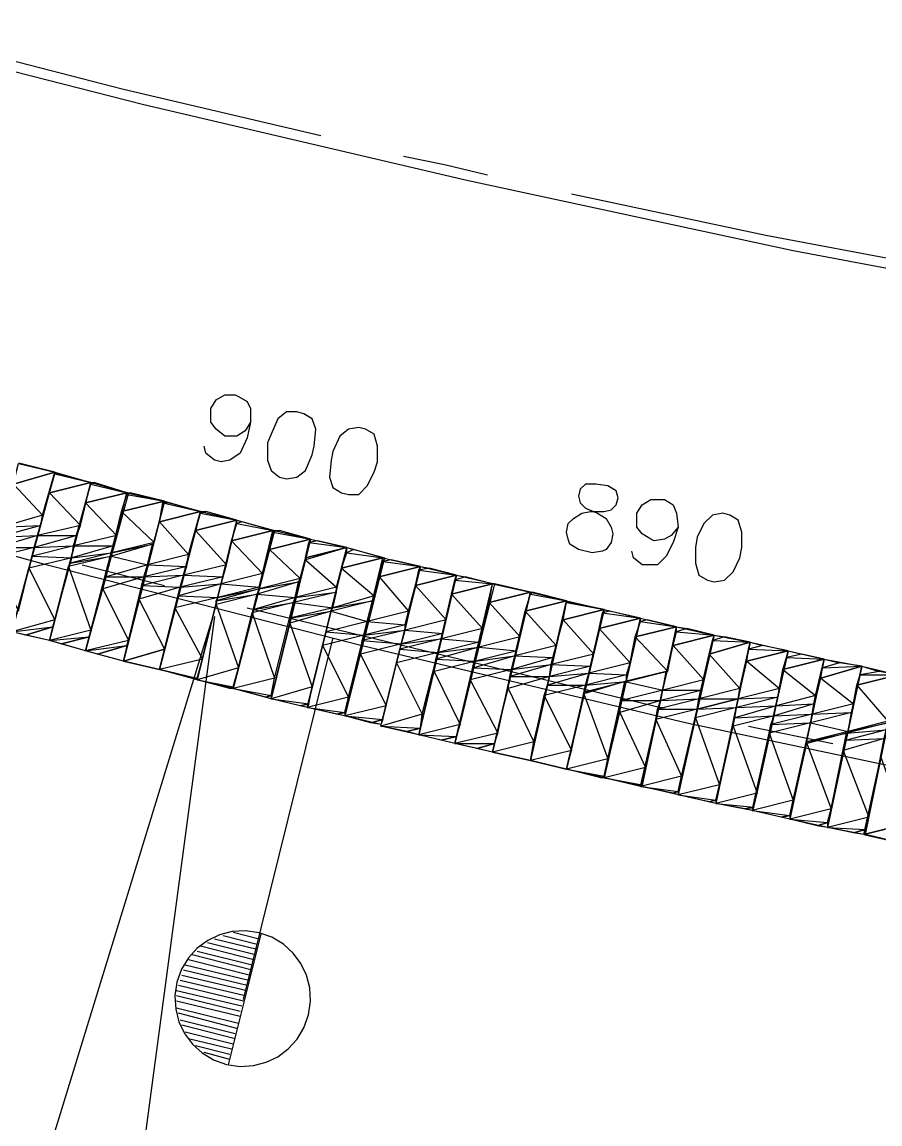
# Model space of a CAD drawing. Header units: millimetres. Extents: x 1 to 1188, y 1 to 840.
# Drawn here: x 549.54 to 581.25, y 493.05 to 533.79 of the extents above; entities that cross this region are included whole.
import ezdxf

# ---------------------------------------------------------------- set-up
doc = ezdxf.new("R2010")
doc.units = ezdxf.units.MM
doc.layers.add('GEOMETRY', color=7, linetype='Continuous')
doc.layers.add('TEXT_OUTLINE', color=7, linetype='Continuous')

msp = doc.modelspace()

# ---------------------------------------------------------------- linework, layer by layer
at = {"layer": 'GEOMETRY'}
for points in [[(46.616, 749.497), (449.588, 566.871), (460.827, 561.919), (472.193, 557.219), (483.623, 552.71), (495.18, 548.456), (506.801, 544.393), (518.484, 540.646), (530.295, 537.09), (542.106, 533.789), (554.044, 530.74), (565.982, 527.946), (578.047, 525.343), (590.113, 523.056), (602.241, 520.96), (614.433, 519.119), (626.626, 517.595), (638.817, 516.263), (651.072, 515.182), (663.392, 514.357), (675.647, 513.785)], [(40.203, 736.035), (457.652, 546.869), (468.891, 541.916), (480.257, 537.154), (491.752, 532.708), (503.244, 528.391), (514.865, 524.39), (526.613, 520.58), (538.36, 517.088), (550.234, 513.785), (562.109, 510.738), (574.11, 507.88), (586.176, 505.34), (598.241, 502.991), (610.369, 500.958), (622.497, 499.117), (634.69, 497.53), (646.945, 496.196), (659.201, 495.18), (671.456, 494.355), (683.776, 493.783)], [(545.155, 533.407), (553.282, 531.311), (560.585, 529.597)], [(563.633, 528.835), (565.157, 528.518), (566.744, 528.136)], [(569.856, 527.439), (577.031, 525.914), (585.414, 524.327)], [(557.981, 518.993), (557.791, 518.676), (557.473, 518.484), (557.029, 518.484), (556.711, 518.739), (556.521, 518.993), (556.521, 519.501), (556.711, 519.818), (557.029, 520.008), (557.41, 520.008), (557.538, 519.945), (557.855, 519.755), (557.981, 519.501), (557.981, 518.993), (557.855, 518.421), (557.601, 517.85), (557.219, 517.595), (556.902, 517.532), (556.648, 517.595), (556.331, 517.85), (556.267, 518.104)], [(573.793, 515.119), (573.539, 514.802), (573.285, 514.675), (572.904, 514.61), (572.777, 514.675), (572.459, 514.865), (572.269, 515.119), (572.269, 515.627), (572.459, 515.944), (572.777, 516.135), (573.285, 516.135), (573.603, 515.944), (573.73, 515.627), (573.793, 515.119), (573.603, 514.547), (573.348, 514.04), (573.031, 513.722), (572.459, 513.722), (572.142, 513.977), (572.079, 514.23)], [(557.473, 515.373), (556.014, 509.468)], [(551.758, 513.722), (554.806, 512.96)], [(551.758, 513.722), (554.806, 512.96)], [(557.855, 512.134), (561.283, 511.309), (573.158, 508.452), (573.285, 508.452)], [(557.855, 512.134), (561.283, 511.309), (573.158, 508.452), (573.285, 508.452)], [(571.063, 512.071), (569.666, 506.166)], [(556.584, 511.817), (543.948, 470.669)], [(556.648, 511.817), (550.869, 468.573)], [(557.728, 497.656), (561.03, 510.992)], [(576.396, 507.753), (579.508, 507.118)], [(576.396, 507.753), (579.508, 507.118)], [(558.235, 499.498), (556.648, 499.879)], [(558.235, 499.689), (556.966, 500.006)], [(558.363, 500.069), (557.156, 495.244)], [(558.298, 499.879), (557.346, 500.133)], [(558.045, 498.927), (556.014, 499.434)], [(558.108, 499.117), (556.14, 499.626)], [(558.172, 499.307), (556.394, 499.752)], [(557.981, 498.545), (555.695, 499.117)], [(558.045, 498.735), (555.822, 499.307)], [(557.855, 498.165), (555.505, 498.735)], [(557.918, 498.355), (555.569, 498.927)], [(557.791, 497.783), (555.378, 498.355)], [(557.855, 497.973), (555.442, 498.545)], [(557.664, 497.403), (555.252, 497.973)], [(557.728, 497.593), (555.315, 498.165)], [(557.601, 497.213), (555.252, 497.783)], [(557.601, 497.021), (555.252, 497.593)], [(557.538, 496.768), (555.252, 497.339)], [(557.473, 496.577), (555.315, 497.148)], [(557.41, 496.386), (555.378, 496.894)], [(557.41, 496.196), (555.442, 496.704)], [(557.346, 496.006), (555.569, 496.451)], [(557.283, 495.815), (555.695, 496.196)], [(557.219, 495.625), (555.95, 495.942)], [(557.219, 495.434), (556.267, 495.689)]]:
    msp.add_lwpolyline(points, dxfattribs=at)
for points in [[(559.696, 519.373), (559.315, 519.373), (558.997, 519.119), (558.744, 518.548), (558.617, 518.231), (558.617, 517.595), (558.744, 517.215), (559.06, 516.96), (559.315, 516.897), (559.696, 516.96), (560.014, 517.215), (560.268, 517.785), (560.331, 518.104), (560.394, 518.739), (560.268, 519.119), (559.951, 519.31)], [(561.982, 518.802), (561.602, 518.739), (561.283, 518.484), (561.03, 517.914), (560.966, 517.595), (560.903, 516.96), (561.03, 516.58), (561.347, 516.389), (561.602, 516.326), (561.982, 516.326), (562.3, 516.643), (562.554, 517.152), (562.681, 517.532), (562.681, 518.104), (562.554, 518.548), (562.235, 518.739)], [(549.409, 517.469), (550.743, 517.152), (549.155, 511.245), (547.821, 511.627)], [(549.409, 517.469), (550.743, 517.152), (549.219, 516.706)], [(549.472, 517.469), (549.409, 517.469), (550.743, 517.152)], [(550.743, 517.152), (552.077, 516.77), (550.552, 510.928), (549.155, 511.245)], [(549.219, 516.706), (550.743, 517.152)], [(550.743, 517.152), (550.743, 517.152), (550.743, 517.152), (550.743, 517.152), (549.219, 516.706), (550.743, 517.152), (550.806, 517.088), (550.743, 517.088)], [(550.743, 517.152), (549.219, 516.706), (550.298, 515.564)], [(550.743, 517.088), (552.077, 516.77), (550.552, 516.389)], [(550.806, 517.088), (550.743, 517.088), (552.077, 516.77)], [(549.219, 516.706), (550.298, 515.564), (548.773, 515.119)], [(552.077, 516.77), (553.473, 516.389), (551.885, 510.547), (550.552, 510.928)], [(550.552, 516.389), (552.077, 516.77)], [(552.077, 516.77), (552.077, 516.77), (552.077, 516.77), (552.077, 516.77), (550.552, 516.389), (552.077, 516.77), (552.203, 516.77), (552.077, 516.706)], [(552.077, 516.77), (550.552, 516.389), (551.695, 515.182)], [(552.077, 516.706), (553.409, 516.389), (551.885, 516.008)], [(552.203, 516.77), (552.077, 516.706), (553.409, 516.389)], [(570.745, 516.706), (570.364, 516.706), (570.173, 516.516), (570.11, 516.263), (570.173, 516.008), (570.364, 515.818), (570.808, 515.627), (571.127, 515.436), (571.317, 515.119), (571.38, 514.865), (571.317, 514.547), (571.127, 514.294), (570.998, 514.23), (570.618, 514.167), (570.11, 514.294), (569.793, 514.484), (569.729, 514.675), (569.666, 514.929), (569.729, 515.246), (569.919, 515.436), (570.238, 515.627), (570.555, 515.691), (571.063, 515.691), (571.317, 515.754), (571.507, 515.944), (571.57, 516.198), (571.507, 516.453), (571.19, 516.643)], [(550.552, 516.389), (551.695, 515.182), (550.107, 514.802)], [(553.409, 516.389), (554.806, 516.071), (553.282, 510.166), (551.885, 510.547)], [(551.885, 516.008), (553.409, 516.389)], [(553.409, 516.389), (553.409, 516.389), (553.409, 516.389), (553.409, 516.389), (551.885, 516.008), (553.409, 516.389), (553.536, 516.389), (553.409, 516.326)], [(553.409, 516.389), (551.885, 516.008), (553.029, 514.802)], [(553.409, 516.326), (554.806, 516.071), (553.219, 515.691)], [(553.536, 516.389), (553.409, 516.326), (554.806, 516.071)], [(551.885, 516.008), (553.029, 514.802), (551.441, 514.42)], [(553.219, 515.691), (554.806, 516.071)], [(554.806, 516.071), (554.806, 516.071), (554.806, 516.071), (554.806, 516.071), (553.219, 515.691), (554.806, 516.071), (554.933, 516.008), (554.743, 516.008)], [(554.806, 516.071), (553.219, 515.691), (554.426, 514.547)], [(554.806, 516.071), (556.14, 515.691), (554.616, 509.848), (553.282, 510.166)], [(554.743, 516.008), (556.14, 515.691), (554.616, 515.309)], [(554.933, 516.008), (554.743, 516.008), (556.14, 515.691)], [(550.298, 515.564), (548.773, 515.119), (550.234, 515.182)], [(553.219, 515.691), (554.426, 514.547), (552.839, 514.167)], [(554.616, 515.309), (555.695, 514.103), (554.171, 513.722)], [(556.14, 515.691), (557.473, 515.373), (556.014, 509.468), (554.616, 509.848)], [(554.616, 515.309), (556.14, 515.691)], [(556.14, 515.691), (556.14, 515.691), (556.14, 515.691), (556.14, 515.691), (554.616, 515.309), (556.14, 515.691), (556.331, 515.691), (556.14, 515.627)], [(556.14, 515.691), (554.616, 515.309), (555.695, 514.103)], [(556.14, 515.627), (557.473, 515.373), (555.95, 514.992)], [(555.95, 514.992), (557.473, 515.373)], [(557.473, 515.373), (557.473, 515.373), (557.473, 515.373), (557.473, 515.373), (555.95, 514.992), (557.473, 515.373), (557.664, 515.309), (557.473, 515.246)], [(557.473, 515.373), (555.95, 514.992), (557.093, 513.722)], [(557.473, 515.373), (558.87, 514.992), (557.346, 509.151), (556.014, 509.468)], [(556.331, 515.691), (556.14, 515.627), (557.473, 515.373)], [(557.664, 515.309), (557.473, 515.246), (558.807, 514.992)], [(575.444, 515.627), (575.064, 515.564), (574.745, 515.246), (574.492, 514.739), (574.428, 514.357), (574.428, 513.785), (574.555, 513.341), (574.872, 513.151), (575.127, 513.088), (575.507, 513.151), (575.826, 513.468), (576.079, 513.977), (576.143, 514.357), (576.143, 514.929), (576.016, 515.373), (575.698, 515.564)], [(548.773, 515.119), (550.234, 515.182), (548.647, 514.739), (548.773, 515.119), (547.186, 514.739), (548.647, 514.739)], [(550.234, 515.182), (548.647, 514.739), (550.107, 514.802)], [(551.695, 515.182), (550.107, 514.802), (551.568, 514.802)], [(555.95, 514.992), (557.093, 513.722), (555.505, 513.341)], [(557.473, 515.246), (558.807, 514.992), (557.283, 514.61)], [(557.283, 514.61), (558.807, 514.992)], [(558.807, 514.992), (557.283, 514.61)], [(558.807, 514.992), (557.283, 514.61), (558.427, 513.405)], [(558.87, 514.992), (560.204, 514.675), (558.744, 508.769), (557.346, 509.151)], [(558.807, 514.929), (560.204, 514.675), (558.68, 514.294)], [(558.87, 514.992), (559.06, 514.992), (558.807, 514.929)], [(559.06, 514.992), (558.807, 514.929), (560.204, 514.675)], [(548.647, 514.739), (550.107, 514.802), (548.583, 514.357)], [(550.107, 514.802), (551.568, 514.802), (549.981, 514.357), (550.107, 514.802), (548.583, 514.357), (549.981, 514.357)], [(551.568, 514.802), (549.981, 514.357), (551.441, 514.42)], [(553.029, 514.802), (551.441, 514.42), (552.902, 514.42)], [(554.426, 514.547), (552.839, 514.167), (554.363, 514.484)], [(557.283, 514.61), (558.427, 513.405), (556.902, 513.023)], [(558.68, 514.294), (560.204, 514.675)], [(560.204, 514.675), (560.204, 514.675), (560.204, 514.675), (560.204, 514.675), (558.68, 514.294), (560.204, 514.675), (560.458, 514.61), (560.141, 514.547)], [(560.204, 514.675), (558.68, 514.294), (559.823, 513.214)], [(560.204, 514.675), (561.538, 514.357), (560.077, 508.452), (558.744, 508.769)], [(560.141, 514.547), (561.538, 514.357), (560.014, 513.977)], [(560.458, 514.61), (560.141, 514.547), (561.538, 514.357)], [(548.583, 514.357), (549.981, 514.357), (548.456, 513.977)], [(549.981, 514.357), (548.456, 513.977), (549.409, 512.007)], [(549.981, 514.357), (551.441, 514.42), (549.917, 514.04)], [(551.441, 514.42), (552.902, 514.42), (551.378, 513.977), (551.441, 514.42), (549.917, 514.04), (551.378, 513.977)], [(552.839, 514.167), (554.363, 514.484), (552.839, 514.04), (552.839, 514.167), (551.314, 513.785), (552.839, 514.04)], [(551.378, 513.977), (552.839, 514.167), (551.314, 513.785)], [(552.902, 514.42), (551.378, 513.977), (552.839, 514.167)], [(554.363, 514.484), (552.839, 514.04), (554.171, 513.722)], [(555.695, 514.103), (554.171, 513.722), (555.632, 513.658)], [(558.68, 514.294), (559.823, 513.214), (558.298, 512.833)], [(561.538, 514.357), (560.014, 513.977)], [(560.014, 513.977), (561.538, 514.357), (560.014, 513.913)], [(561.538, 514.357), (560.014, 513.913), (561.156, 512.896)], [(561.538, 514.357), (562.934, 513.977), (561.473, 508.134), (560.077, 508.452)], [(561.538, 514.167), (562.871, 513.977), (561.347, 513.595)], [(561.538, 514.357), (561.792, 514.294), (561.538, 514.167)], [(561.792, 514.294), (561.538, 514.167), (562.871, 513.977)], [(549.917, 514.04), (551.378, 513.977), (549.79, 513.595)], [(551.378, 513.977), (549.79, 513.595), (550.743, 511.69)], [(551.314, 513.785), (552.839, 514.04), (551.251, 513.658)], [(552.839, 514.04), (551.251, 513.658), (552.077, 511.309)], [(552.839, 514.04), (554.171, 513.722), (552.647, 513.278)], [(554.171, 513.722), (555.632, 513.658), (554.044, 513.278), (554.171, 513.722), (552.647, 513.278), (554.044, 513.278)], [(557.093, 513.722), (555.505, 513.341), (556.966, 513.278)], [(560.014, 513.913), (561.156, 512.896), (559.632, 512.516)], [(561.347, 513.595), (562.871, 513.977)], [(562.871, 513.977), (562.871, 513.977), (562.871, 513.977), (562.871, 513.977), (561.347, 513.595), (562.871, 513.977), (563.189, 513.913), (562.871, 513.848)], [(562.871, 513.977), (561.347, 513.595), (562.554, 512.579)], [(562.871, 513.977), (564.268, 513.658), (562.807, 507.817), (561.473, 508.134)], [(562.871, 513.848), (564.268, 513.658), (562.744, 513.278)], [(563.189, 513.913), (562.871, 513.848), (564.268, 513.658)], [(549.79, 513.595), (550.743, 511.69), (549.155, 511.245)], [(551.251, 513.658), (552.077, 511.309), (550.552, 510.928)], [(552.647, 513.278), (554.044, 513.278), (552.52, 512.833)], [(554.044, 513.278), (552.52, 512.833), (553.473, 510.928)], [(554.044, 513.278), (555.505, 513.341), (553.981, 512.96)], [(555.505, 513.341), (556.966, 513.278), (555.378, 512.896), (555.505, 513.341), (553.981, 512.96), (555.378, 512.896)], [(555.632, 513.658), (554.044, 513.278), (555.505, 513.341)], [(556.966, 513.278), (555.378, 512.896), (556.902, 513.023)], [(558.427, 513.405), (556.902, 513.023), (558.298, 512.896)], [(561.347, 513.595), (562.554, 512.579), (561.03, 512.134)], [(562.744, 513.278), (563.823, 512.007), (562.3, 511.627)], [(562.744, 513.278), (564.268, 513.658)], [(564.268, 513.658), (564.268, 513.658), (564.268, 513.658), (564.268, 513.658), (562.744, 513.278), (564.268, 513.658), (564.585, 513.595), (564.205, 513.531)], [(564.268, 513.658), (562.744, 513.278), (563.823, 512.007)], [(564.268, 513.658), (565.602, 513.341), (564.205, 507.435), (562.807, 507.753)], [(564.205, 513.531), (565.602, 513.341), (564.078, 512.96)], [(564.078, 512.96), (565.602, 513.341)], [(565.602, 513.341), (565.602, 513.341), (565.602, 513.341), (565.602, 513.341), (564.078, 512.96), (565.602, 513.341), (565.919, 513.278), (565.539, 513.151)], [(565.602, 513.341), (564.078, 512.96), (565.22, 511.69)], [(564.585, 513.595), (564.205, 513.531), (565.602, 513.341)], [(565.602, 513.341), (566.998, 513.023), (565.539, 507.118), (564.205, 507.435)], [(565.919, 513.278), (565.539, 513.151), (566.935, 513.023)], [(553.981, 512.96), (555.378, 512.896), (553.854, 512.452)], [(555.378, 512.896), (553.854, 512.452), (554.806, 510.61)], [(555.378, 512.896), (556.902, 513.023), (555.315, 512.579)], [(556.902, 513.023), (558.298, 512.896), (556.776, 512.516), (556.902, 513.023), (555.315, 512.579), (556.776, 512.516)], [(558.298, 512.833), (559.759, 513.088), (558.235, 512.643), (558.298, 512.833), (556.711, 512.389), (558.235, 512.643)], [(558.298, 512.896), (556.776, 512.516), (558.298, 512.833)], [(559.759, 513.088), (558.235, 512.643), (559.632, 512.516)], [(559.823, 513.214), (558.298, 512.833), (559.759, 513.088)], [(561.156, 512.896), (559.632, 512.516), (561.156, 512.706)], [(564.078, 512.96), (565.22, 511.69), (563.696, 511.309)], [(565.539, 513.151), (566.935, 513.023), (565.41, 512.643)], [(565.41, 512.643), (566.935, 513.023)], [(566.935, 513.023), (566.935, 513.023), (566.935, 513.023), (566.935, 513.023), (565.41, 512.643)], [(566.935, 513.023), (565.41, 512.643), (566.554, 511.372)], [(566.935, 513.023), (568.332, 512.706), (566.935, 506.801), (565.539, 507.118)], [(566.935, 513.023), (568.332, 512.706), (566.808, 512.326)], [(566.998, 513.023), (566.935, 513.023), (568.332, 512.706)], [(552.52, 512.833), (553.473, 510.928), (551.885, 510.547)], [(555.315, 512.579), (556.776, 512.516), (555.188, 512.134)], [(556.776, 512.516), (555.188, 512.134), (556.204, 510.23)], [(556.776, 512.516), (558.298, 512.833), (556.711, 512.389)], [(556.711, 512.389), (558.235, 512.643), (556.711, 512.261)], [(558.235, 512.643), (556.711, 512.261), (557.538, 509.913)], [(559.632, 512.516), (561.156, 512.706), (559.569, 512.326), (559.632, 512.516), (558.108, 512.071), (559.569, 512.326)], [(558.235, 512.643), (559.632, 512.516), (558.108, 512.071)], [(561.156, 512.706), (559.569, 512.326), (561.03, 512.134)], [(562.554, 512.579), (561.03, 512.134), (562.49, 512.389)], [(565.41, 512.643), (566.554, 511.372), (565.03, 510.992)], [(566.808, 512.326), (568.332, 512.706)], [(568.332, 512.706), (568.332, 512.706), (568.332, 512.706), (568.332, 512.706), (566.808, 512.326)], [(568.332, 512.706), (566.808, 512.326), (567.952, 511.055)], [(568.332, 512.706), (569.666, 512.389), (568.332, 506.483), (566.935, 506.801)], [(568.332, 512.643), (569.666, 512.389), (568.142, 512.007)], [(568.332, 512.706), (568.395, 512.706), (568.332, 512.643)], [(568.395, 512.706), (568.332, 512.643), (569.666, 512.389)], [(553.854, 512.452), (554.806, 510.61), (553.282, 510.166)], [(555.188, 512.134), (556.204, 510.23), (554.616, 509.848)], [(556.711, 512.261), (557.538, 509.913), (556.014, 509.468)], [(558.108, 512.071), (559.569, 512.326), (558.045, 511.944)], [(559.569, 512.326), (558.045, 511.944), (558.87, 509.531)], [(561.03, 512.134), (562.49, 512.389), (560.966, 512.007), (561.03, 512.134), (559.442, 511.754), (560.966, 512.007)], [(559.569, 512.326), (561.03, 512.134), (559.442, 511.754)], [(562.49, 512.389), (560.966, 512.007), (562.3, 511.627)], [(566.808, 512.326), (567.952, 511.055), (566.427, 510.673)], [(568.142, 512.007), (569.666, 512.389)], [(569.666, 512.389), (569.666, 512.389), (569.666, 512.389), (569.666, 512.389), (568.142, 512.007)], [(569.666, 512.389), (568.142, 512.007), (569.284, 510.738)], [(569.666, 512.389), (571.063, 512.071), (569.666, 506.166), (568.332, 506.483)], [(569.666, 512.326), (571.063, 512.071), (569.539, 511.69)], [(569.539, 511.69), (571.063, 512.071)], [(571.063, 512.071), (571.063, 512.071), (571.063, 512.071), (571.063, 512.071), (569.539, 511.69)], [(571.063, 512.071), (569.539, 511.69), (570.681, 510.42)], [(569.666, 512.389), (569.793, 512.326), (569.666, 512.326)], [(569.793, 512.326), (569.666, 512.326), (571.063, 512.071)], [(571.063, 512.071), (572.396, 511.754), (571.063, 505.848), (569.666, 506.166)], [(571.063, 512.071), (571.253, 512.007), (570.998, 511.944)], [(550.743, 511.69), (549.155, 511.245), (550.679, 511.435)], [(558.045, 511.944), (558.87, 509.531), (557.346, 509.151)], [(559.442, 511.754), (560.966, 512.007), (559.442, 511.564)], [(560.966, 512.007), (559.442, 511.564), (560.268, 509.214)], [(560.966, 512.007), (562.3, 511.627), (560.776, 511.245)], [(563.823, 512.007), (562.3, 511.627), (563.696, 511.5)], [(565.22, 511.69), (563.696, 511.309), (565.094, 511.182)], [(568.142, 512.007), (569.284, 510.738), (567.76, 510.356)], [(569.539, 511.69), (570.681, 510.42), (569.094, 510.039)], [(570.998, 511.944), (572.396, 511.754), (570.872, 511.372)], [(570.872, 511.372), (572.396, 511.754)], [(572.396, 511.754), (572.396, 511.754), (572.396, 511.754), (572.396, 511.754), (570.872, 511.372)], [(572.396, 511.754), (570.872, 511.372), (572.015, 510.103)], [(571.253, 512.007), (570.998, 511.944), (572.396, 511.754)], [(572.396, 511.754), (573.73, 511.435), (572.396, 505.531), (571.063, 505.848)], [(572.396, 511.754), (572.651, 511.69), (572.396, 511.627)], [(572.651, 511.69), (572.396, 511.627), (573.73, 511.435)], [(549.155, 511.245), (550.679, 511.435), (549.664, 511.119)], [(549.664, 511.119), (550.679, 511.435), (550.552, 510.928)], [(552.077, 511.309), (550.552, 510.928), (552.013, 511.055)], [(559.442, 511.564), (560.268, 509.214), (558.744, 508.769)], [(560.776, 511.245), (562.172, 511.119), (560.648, 510.738)], [(562.3, 511.627), (563.696, 511.5), (562.172, 511.119), (562.3, 511.627), (560.776, 511.245), (562.172, 511.119)], [(562.172, 511.119), (563.696, 511.309), (562.109, 510.928)], [(563.696, 511.309), (565.094, 511.182), (563.569, 510.802), (563.696, 511.309), (562.109, 510.928), (563.569, 510.802)], [(563.696, 511.5), (562.172, 511.119), (563.696, 511.309)], [(566.554, 511.372), (565.03, 510.992), (566.427, 510.865)], [(570.872, 511.372), (572.015, 510.103), (570.491, 509.721)], [(572.396, 511.627), (573.73, 511.435), (572.206, 511.055)], [(572.206, 511.055), (573.73, 511.435)], [(573.73, 511.435), (573.73, 511.435), (573.73, 511.435), (573.73, 511.435), (572.206, 511.055)], [(573.73, 511.435), (572.206, 511.055), (573.413, 509.785)], [(573.73, 511.435), (575.127, 511.119), (573.793, 505.214), (572.459, 505.531)], [(573.73, 511.245), (575.127, 511.119), (573.603, 510.738)], [(573.73, 511.435), (574.11, 511.372), (573.73, 511.245)], [(574.11, 511.372), (573.73, 511.245), (575.127, 511.119)], [(550.552, 510.928), (552.013, 511.055), (550.996, 510.802)], [(550.996, 510.802), (552.013, 511.055), (551.885, 510.547)], [(553.473, 510.928), (551.885, 510.547), (553.409, 510.738)], [(562.172, 511.119), (560.648, 510.738), (561.602, 508.832)], [(562.109, 510.928), (563.569, 510.802), (562.045, 510.42)], [(563.569, 510.802), (565.03, 510.992), (563.506, 510.61)], [(565.03, 510.992), (566.427, 510.865), (564.903, 510.483), (565.03, 510.992), (563.506, 510.61), (564.903, 510.483)], [(565.094, 511.182), (563.569, 510.802), (565.03, 510.992)], [(566.427, 510.865), (564.903, 510.483), (566.427, 510.673)], [(567.952, 511.055), (566.427, 510.673), (567.823, 510.547)], [(572.206, 511.055), (573.413, 509.785), (571.889, 509.404)], [(573.603, 510.738), (575.127, 511.119)], [(575.127, 511.119), (575.127, 511.119), (575.127, 511.119), (575.127, 511.119), (573.603, 510.738)], [(575.127, 511.119), (573.603, 510.738), (574.745, 509.468)], [(575.127, 511.119), (576.46, 510.865), (575.19, 504.895), (573.793, 505.214)], [(575.064, 510.928), (576.46, 510.865), (574.935, 510.42)], [(574.935, 510.42), (576.46, 510.865)], [(576.46, 510.865), (576.46, 510.865), (576.46, 510.865), (576.46, 510.865), (574.935, 510.42)], [(576.46, 510.865), (574.935, 510.42), (576.079, 509.151)], [(575.127, 511.119), (575.507, 511.055), (575.064, 510.928)], [(575.507, 511.055), (575.064, 510.928), (576.46, 510.865)], [(576.46, 510.865), (577.857, 510.547), (576.523, 504.642), (575.19, 504.895)], [(576.46, 510.865), (576.905, 510.738), (576.396, 510.61)], [(551.885, 510.547), (553.409, 510.738), (552.33, 510.42)], [(552.33, 510.42), (553.409, 510.738), (553.282, 510.166)], [(554.616, 509.848), (553.282, 510.166), (554.616, 509.848), (553.282, 510.166), (554.806, 510.61)], [(560.648, 510.738), (561.602, 508.832), (560.077, 508.452)], [(562.045, 510.42), (562.998, 508.515), (561.473, 508.134)], [(563.569, 510.802), (562.045, 510.42), (562.998, 508.515)], [(563.506, 510.61), (564.903, 510.483), (563.379, 510.103)], [(564.903, 510.483), (563.379, 510.103), (564.331, 508.197)], [(564.903, 510.483), (566.427, 510.673), (564.84, 510.23)], [(566.427, 510.673), (567.823, 510.547), (566.301, 510.166), (566.427, 510.673), (564.84, 510.23), (566.301, 510.166)], [(567.823, 510.547), (566.301, 510.166), (567.76, 510.356)], [(569.284, 510.738), (567.76, 510.356), (569.157, 510.293)], [(570.681, 510.42), (569.094, 510.039), (570.555, 509.976)], [(573.603, 510.738), (574.745, 509.468), (573.221, 509.086)], [(574.935, 510.42), (576.079, 509.151), (574.555, 508.769)], [(576.396, 510.61), (577.857, 510.547), (576.333, 510.166)], [(576.333, 510.166), (577.857, 510.547)], [(577.857, 510.547), (577.857, 510.547), (577.857, 510.547), (577.857, 510.547), (576.333, 510.166)], [(577.857, 510.547), (576.333, 510.166), (577.54, 509.151)], [(576.905, 510.738), (576.396, 510.61), (577.857, 510.547)], [(577.857, 510.547), (579.191, 510.23), (577.92, 504.323), (576.523, 504.642)], [(577.857, 510.547), (578.365, 510.42), (577.794, 510.293)], [(578.365, 510.42), (577.794, 510.293), (579.191, 510.23)], [(556.204, 510.23), (554.616, 509.848), (556.014, 509.531)], [(563.379, 510.103), (564.331, 508.197), (562.807, 507.753)], [(564.84, 510.23), (566.301, 510.166), (564.777, 509.785)], [(566.301, 510.166), (564.777, 509.785), (565.729, 507.817)], [(566.301, 510.166), (567.76, 510.356), (566.236, 509.913)], [(567.76, 510.356), (569.157, 510.293), (567.633, 509.848), (567.76, 510.356), (566.236, 509.913), (567.633, 509.848)], [(567.633, 509.848), (569.094, 510.039), (567.57, 509.594)], [(569.094, 510.039), (570.555, 509.976), (569.031, 509.594), (569.094, 510.039), (567.57, 509.594), (569.031, 509.594)], [(569.157, 510.293), (567.633, 509.848), (569.094, 510.039)], [(572.015, 510.103), (570.491, 509.721), (571.889, 509.658)], [(576.333, 510.166), (577.54, 509.151), (576.016, 508.769)], [(577.794, 510.293), (579.191, 510.23), (577.667, 509.848)], [(577.667, 509.848), (579.191, 510.23)], [(579.191, 510.23), (579.191, 510.23), (579.191, 510.23), (579.191, 510.23), (577.667, 509.848)], [(579.191, 510.23), (577.667, 509.848), (578.873, 508.896)], [(579.191, 510.23), (580.588, 509.976), (579.318, 504.006), (577.92, 504.323)], [(579.191, 510.23), (579.763, 510.103), (579.127, 509.913)], [(579.763, 510.103), (579.127, 509.913), (580.588, 509.976)], [(554.616, 509.848), (556.014, 509.531), (555.95, 509.531)], [(557.538, 509.913), (556.014, 509.468), (557.346, 509.214)], [(564.777, 509.785), (565.729, 507.817), (564.205, 507.435)], [(566.236, 509.913), (567.633, 509.848), (566.109, 509.468)], [(567.633, 509.848), (566.109, 509.468), (567.126, 507.498)], [(569.031, 509.594), (570.491, 509.721), (568.967, 509.277)], [(570.491, 509.721), (571.889, 509.658), (570.364, 509.277), (570.491, 509.721), (568.967, 509.277), (570.364, 509.277)], [(570.555, 509.976), (569.031, 509.594), (570.491, 509.721)], [(571.889, 509.404), (573.348, 509.785), (571.825, 509.404), (571.889, 509.404), (570.364, 509.023), (571.825, 509.404)], [(571.889, 509.658), (570.364, 509.277), (571.889, 509.404)], [(573.348, 509.785), (571.825, 509.404), (573.221, 509.086)], [(573.413, 509.785), (571.889, 509.404), (573.348, 509.785)], [(577.667, 509.848), (578.873, 508.896), (577.413, 508.515)], [(579.127, 509.913), (580.588, 509.976), (579.064, 509.531)], [(579.064, 509.531), (580.588, 509.976)], [(580.588, 509.976), (580.588, 509.976), (580.588, 509.976), (580.588, 509.976), (579.064, 509.531), (580.588, 509.976), (581.222, 509.785), (580.523, 509.658)], [(580.588, 509.976), (579.064, 509.531), (580.27, 508.579)], [(580.588, 509.976), (581.921, 509.658), (580.652, 503.753), (579.318, 504.006)], [(580.523, 509.658), (581.921, 509.658), (580.397, 509.277)], [(580.397, 509.277), (581.921, 509.658)], [(581.921, 509.658), (581.921, 509.658), (581.921, 509.658), (581.921, 509.658), (580.397, 509.277), (581.921, 509.658), (582.619, 509.531), (581.857, 509.341)], [(581.921, 509.658), (580.397, 509.277), (581.54, 507.944)], [(581.222, 509.785), (580.523, 509.658), (581.921, 509.658)], [(581.921, 509.658), (583.318, 509.341), (582.048, 503.435), (580.715, 503.753)], [(555.95, 509.531), (556.014, 509.531), (556.014, 509.468)], [(556.014, 509.468), (557.346, 509.214), (557.219, 509.151)], [(557.219, 509.151), (557.346, 509.214), (557.346, 509.151)], [(558.87, 509.531), (557.346, 509.151), (558.744, 508.896)], [(560.268, 509.214), (558.744, 508.769), (560.141, 508.579)], [(566.109, 509.468), (567.126, 507.498), (565.539, 507.118)], [(567.57, 509.594), (569.031, 509.594), (567.506, 509.151)], [(569.031, 509.594), (567.506, 509.151), (568.459, 507.181)], [(568.967, 509.277), (570.364, 509.277), (568.84, 508.896)], [(570.364, 509.277), (568.84, 508.896), (569.856, 506.864)], [(570.364, 509.023), (571.825, 509.404), (570.301, 508.959)], [(571.825, 509.404), (570.301, 508.959), (571.19, 506.546)], [(570.364, 509.277), (571.889, 509.404), (570.364, 509.023)], [(571.825, 509.404), (573.221, 509.086), (571.697, 508.706)], [(574.745, 509.468), (573.221, 509.086), (574.682, 509.086)], [(579.064, 509.531), (580.27, 508.579), (578.746, 508.197)], [(580.397, 509.277), (581.54, 507.944), (580.08, 507.563)], [(557.346, 509.151), (558.744, 508.896), (558.553, 508.832)], [(558.553, 508.832), (558.744, 508.896), (558.744, 508.769)], [(561.602, 508.832), (560.077, 508.452), (561.473, 508.26)], [(567.506, 509.151), (568.459, 507.181), (566.935, 506.801)], [(568.84, 508.896), (569.856, 506.864), (568.332, 506.483)], [(570.301, 508.959), (571.19, 506.546), (569.666, 506.166)], [(573.221, 509.086), (574.682, 509.086), (573.158, 508.706), (573.221, 509.086), (571.697, 508.706), (573.158, 508.706)], [(574.682, 509.086), (573.158, 508.706), (574.555, 508.769)], [(576.016, 508.769), (577.477, 508.832), (575.952, 508.452), (576.016, 508.769), (574.492, 508.389), (575.952, 508.452)], [(576.079, 509.151), (574.555, 508.769), (576.016, 508.769)], [(577.477, 508.832), (575.952, 508.452), (577.413, 508.515)], [(577.54, 509.151), (576.016, 508.769), (577.477, 508.832)], [(578.873, 508.896), (577.413, 508.515), (578.809, 508.579)], [(558.744, 508.769), (560.141, 508.579), (559.823, 508.515)], [(559.823, 508.515), (560.141, 508.579), (560.077, 508.452)], [(560.077, 508.452), (561.473, 508.26), (561.156, 508.197)], [(562.998, 508.515), (561.473, 508.134), (562.871, 508.007)], [(571.697, 508.706), (573.158, 508.706), (571.634, 508.26)], [(573.158, 508.706), (571.634, 508.26), (572.586, 506.229)], [(573.031, 508.389), (574.492, 508.389), (572.968, 508.007)], [(574.492, 508.389), (572.968, 508.007), (573.92, 505.911)], [(573.158, 508.706), (574.555, 508.769), (573.031, 508.389)], [(574.555, 508.769), (576.016, 508.769), (574.492, 508.389), (574.555, 508.769), (573.031, 508.389), (574.492, 508.389)], [(574.492, 508.389), (575.952, 508.452), (574.428, 508.07)], [(575.952, 508.452), (574.428, 508.07), (575.317, 505.594)], [(574.492, 508.389), (576.016, 508.769)], [(576.016, 508.769), (574.492, 508.389)], [(577.413, 508.515), (578.809, 508.579), (577.348, 508.134), (577.413, 508.515), (575.889, 508.07), (577.348, 508.134)], [(575.952, 508.452), (577.413, 508.515), (575.889, 508.07)], [(578.809, 508.579), (577.348, 508.134), (578.746, 508.197)], [(580.27, 508.579), (578.746, 508.197), (580.206, 508.26)], [(561.156, 508.197), (561.473, 508.26), (561.473, 508.134)], [(561.473, 508.134), (562.871, 508.007), (562.427, 507.88)], [(562.427, 507.88), (562.871, 508.007), (562.807, 507.817)], [(564.331, 508.197), (562.807, 507.753), (564.268, 507.69)], [(571.634, 508.26), (572.586, 506.229), (571.063, 505.848)], [(572.968, 508.007), (573.92, 505.911), (572.396, 505.531)], [(574.428, 508.07), (575.317, 505.594), (573.793, 505.214)], [(575.889, 508.07), (577.348, 508.134), (575.826, 507.753)], [(577.348, 508.134), (575.826, 507.753), (576.714, 505.277)], [(578.746, 508.197), (580.206, 508.26), (578.682, 507.88), (578.746, 508.197), (577.222, 507.817), (578.682, 507.88)], [(577.348, 508.134), (578.746, 508.197), (577.222, 507.817)], [(580.206, 508.26), (578.682, 507.88), (580.08, 507.563)], [(562.807, 507.753), (564.268, 507.69), (563.76, 507.563)], [(563.76, 507.563), (564.268, 507.69), (564.205, 507.435)], [(565.729, 507.817), (564.205, 507.435), (565.602, 507.372)], [(575.826, 507.753), (576.714, 505.277), (575.19, 504.895)], [(577.222, 507.817), (578.682, 507.88), (577.158, 507.498)], [(578.682, 507.88), (577.158, 507.498), (578.047, 505.022)], [(578.682, 507.88), (580.08, 507.563), (578.556, 507.181)], [(580.08, 507.563), (581.54, 507.88), (580.016, 507.498), (580.08, 507.563), (578.556, 507.181), (580.016, 507.498)], [(581.54, 507.88), (580.016, 507.498), (581.477, 507.627)], [(581.477, 507.627), (582.938, 507.69), (581.414, 507.308), (581.477, 507.627), (580.016, 507.245), (581.414, 507.308)], [(580.016, 507.498), (581.477, 507.627), (580.016, 507.245)], [(581.54, 507.944), (580.08, 507.563), (581.54, 507.88)], [(564.205, 507.435), (565.602, 507.372), (565.03, 507.245)], [(565.03, 507.245), (565.602, 507.372), (565.539, 507.118)], [(567.126, 507.498), (565.539, 507.118), (566.998, 507.118)], [(568.459, 507.181), (566.935, 506.801), (568.332, 506.483)], [(577.158, 507.498), (578.047, 505.022), (576.523, 504.642)], [(578.556, 507.181), (580.016, 507.498), (578.556, 507.118)], [(580.016, 507.498), (578.556, 507.118), (579.444, 504.705)], [(580.016, 507.245), (581.414, 507.308), (579.889, 506.864)], [(581.414, 507.308), (579.889, 506.864), (580.842, 504.388)], [(565.539, 507.118), (566.998, 507.118), (566.364, 506.928)], [(566.364, 506.928), (566.998, 507.118), (566.935, 506.801)], [(566.935, 506.801), (568.332, 506.483), (568.269, 506.483)], [(569.856, 506.864), (568.332, 506.483), (569.666, 506.166)], [(578.556, 507.118), (579.444, 504.705), (577.92, 504.323)], [(579.889, 506.864), (580.842, 504.388), (579.318, 504.006)], [(568.332, 506.483), (569.666, 506.166), (569.602, 506.166)], [(571.19, 506.546), (569.666, 506.166), (571.063, 505.911)], [(581.285, 506.61), (582.176, 504.133), (580.652, 503.753)], [(569.666, 506.166), (571.063, 505.911), (570.935, 505.848)], [(572.586, 506.229), (571.063, 505.848), (572.459, 505.594)], [(570.935, 505.848), (571.063, 505.911), (571.063, 505.848)], [(571.063, 505.848), (572.459, 505.594), (572.269, 505.594)], [(572.269, 505.594), (572.459, 505.594), (572.396, 505.531)], [(573.92, 505.911), (572.396, 505.531), (573.793, 505.34)], [(572.396, 505.531), (573.793, 505.34), (573.603, 505.277)], [(575.317, 505.594), (573.793, 505.214), (575.19, 505.022)], [(573.603, 505.277), (573.793, 505.34), (573.793, 505.214)], [(573.793, 505.214), (575.19, 505.022), (574.935, 504.959)], [(576.714, 505.277), (575.19, 504.895), (576.588, 504.769)], [(574.935, 504.959), (575.19, 505.022), (575.19, 504.895)], [(575.19, 504.895), (576.588, 504.769), (576.269, 504.705)], [(576.269, 504.705), (576.588, 504.769), (576.523, 504.642)], [(578.047, 505.022), (576.523, 504.642), (577.92, 504.452)], [(576.523, 504.642), (577.92, 504.452), (577.603, 504.388)], [(577.603, 504.388), (577.92, 504.452), (577.92, 504.323)], [(579.444, 504.705), (577.92, 504.323), (579.318, 504.197)], [(577.92, 504.323), (579.318, 504.197), (578.936, 504.07)], [(580.842, 504.388), (579.318, 504.006), (580.715, 503.943)], [(578.936, 504.07), (579.318, 504.197), (579.318, 504.006)], [(579.318, 504.006), (580.715, 503.943), (580.27, 503.816)], [(580.27, 503.816), (580.715, 503.943), (580.652, 503.753)], [(582.048, 503.435), (580.652, 503.753), (582.048, 503.435), (580.652, 503.753), (582.176, 504.133)]]:
    msp.add_lwpolyline(points, close=True, dxfattribs=at)
at = {"layer": 'TEXT_OUTLINE'}
for points in [[(558.298, 500.123), (557.796, 500.195), (557.304, 500.167), (556.835, 500.045), (556.401, 499.837), (556.014, 499.55), (555.688, 499.192), (555.432, 498.77), (555.261, 498.292)], [(560.13, 497.085), (560.202, 497.588), (560.173, 498.08), (560.052, 498.549), (559.844, 498.983), (559.557, 499.37), (559.199, 499.697), (558.777, 499.952), (558.298, 500.123)], [(555.261, 498.292), (555.189, 497.789), (555.218, 497.296), (555.339, 496.827), (555.547, 496.393), (555.834, 496.006), (556.192, 495.679), (556.614, 495.424), (557.093, 495.253)], [(557.093, 495.253), (557.596, 495.181), (558.088, 495.21), (558.557, 495.332), (558.991, 495.54), (559.378, 495.827), (559.704, 496.185), (559.959, 496.606), (560.13, 497.085)]]:
    msp.add_lwpolyline(points, dxfattribs=at)

doc.saveas('drawing.dxf')
